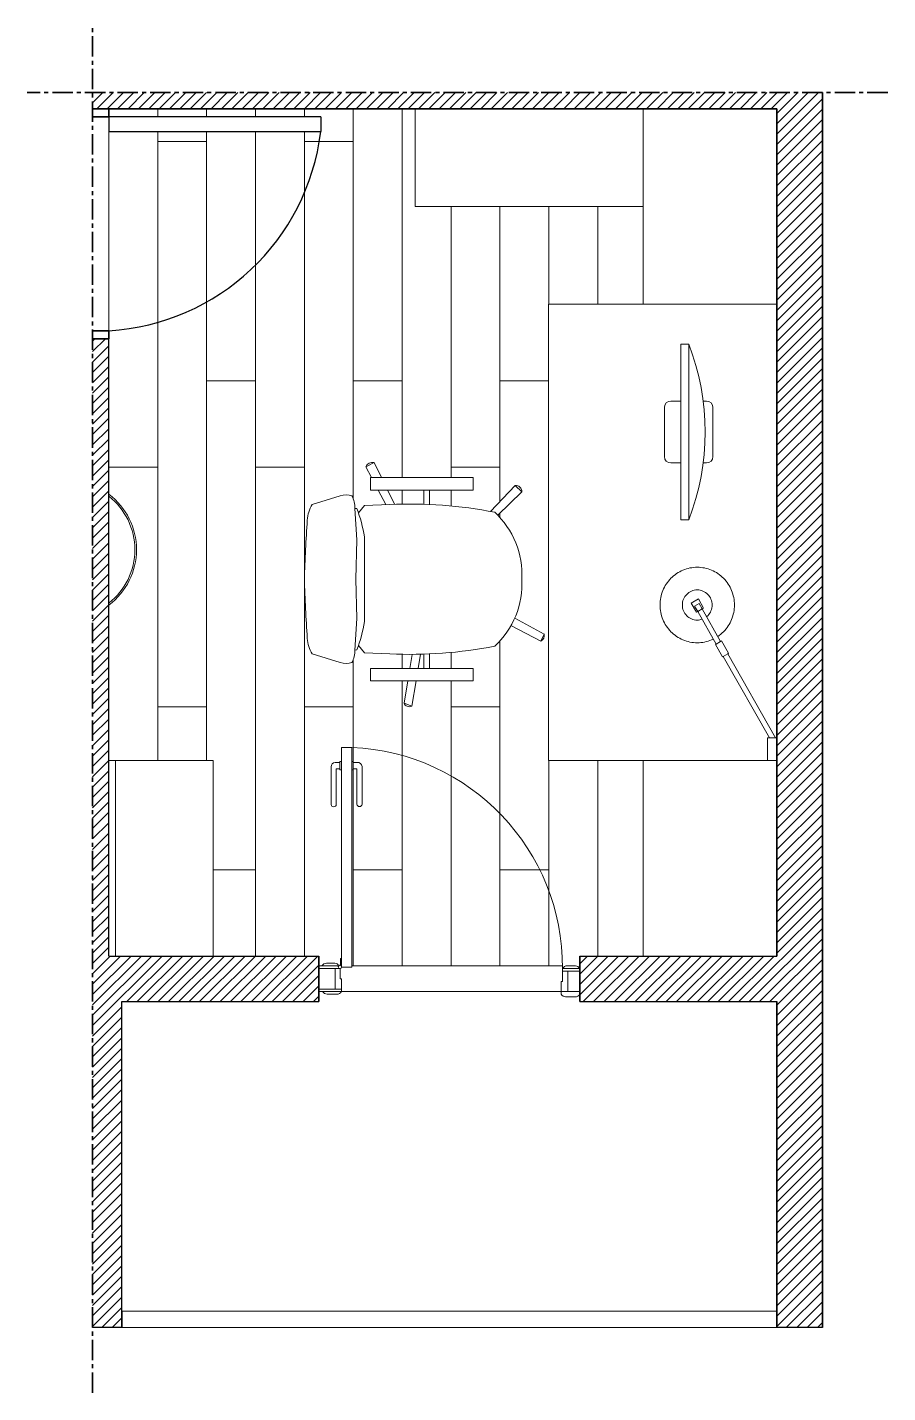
# Model space of a CAD drawing. Header units: inches. Extents: x 7381 to 10218, y 4445 to 6106.
# Drawn here: x 9175.6 to 9439.6, y 5687.2 to 6106.2 of the extents above; entities that cross this region are included whole.
import ezdxf

# ---------------------------------------------------------------- set-up
doc = ezdxf.new("R2010")
doc.units = ezdxf.units.IN
doc.header["$MEASUREMENT"] = 0
doc.linetypes.add('CENTER', pattern=[2, 1.25, -0.25, 0.25, -0.25])
for name, color, linetype, lineweight in [('A-DOOR-FULL', 4, 'Continuous', 25), ('A-ELEV-MBE1', 7, 'Continuous', 35), ('A-FLOR-PATT', 8, 'Continuous', 18), ('A-FURN', 8, 'Continuous', 18), ('A-GLAZ-FULL', 4, 'Continuous', 25), ('A-SECT-MCUT', 7, 'Continuous', 35), ('A-SECT-PATT', 8, 'Continuous', 18), ('A-WALL-FULL', 7, 'Continuous', 35)]:
    doc.layers.add(name, color=color, linetype=linetype, lineweight=lineweight)
pattern_1 = [(45, (1274.608, 949.4792), (-1.59099026, 1.59099026), [])]

msp = doc.modelspace()

# ---------------------------------------------------------------- hatches: boundary and pattern name
at = {"layer": 'A-SECT-PATT'}
h = msp.add_hatch(dxfattribs=at)
h.set_pattern_fill('ANSI31', color=256, scale=18)
h.set_pattern_definition(pattern_1)
h.paths.add_polyline_path([(9405.55, 5807.24), (9405.55, 5707.24), (9419.55, 5707.24), (9419.55, 6086.24), (9195.62, 6086.24), (9195.62, 6081.24), (9405.55, 6081.24), (9405.55, 5821.24), (9345.08, 5821.24), (9345.08, 5807.24)])
h = msp.add_hatch(dxfattribs=at)
h.set_pattern_fill('ANSI31', color=256, scale=18)
h.set_pattern_definition(pattern_1)
h.paths.add_polyline_path([(9265.08, 5807.24), (9265.08, 5821.24), (9200.62, 5821.24), (9200.62, 6010.64), (9195.62, 6010.64), (9195.62, 5707.24), (9204.62, 5707.24), (9204.62, 5712.24), (9204.62, 5807.24)])

# ---------------------------------------------------------------- linework, layer by layer
for p, q in [((9200.62, 6078.74), (9200.62, 6081.24)), ((9200.62, 5821.24), (9200.62, 6010.64)), ((9200.62, 5821.24), (9265.08, 5821.24)), ((9345.08, 5821.24), (9405.55, 5821.24)), ((9204.62, 5807.24), (9265.08, 5807.24)), ((9204.62, 5712.24), (9204.62, 5807.24)), ((9345.08, 5807.24), (9405.55, 5807.24)), ((9204.62, 5707.24), (9195.62, 5707.24)), ((9419.55, 5707.24), (9405.55, 5707.24))]:
    msp.add_line(p, q)
at = {"layer": 'A-DOOR-FULL'}
for p, q in [((9265.62, 6078.74), (9200.62, 6078.74)), ((9200.62, 6078.74), (9200.62, 6074.24)), ((9265.62, 6078.74), (9265.62, 6074.24)), ((9200.62, 6074.24), (9265.62, 6074.24))]:
    msp.add_line(p, q, dxfattribs=at)
msp.add_arc((9196.5, 6082.64), 69.63, 273.3898, 353.0672, dxfattribs=at)
at = {"layer": 'A-ELEV-MBE1', "lineweight": 18, "ltscale": 0.25}
for p, q in [((9265.08, 5818.21), (9271.11, 5818.21)), ((9265.08, 5817.41), (9270.02, 5817.41)), ((9267.41, 5819.01), (9269.96, 5819.01)), ((9270.02, 5817.41), (9270.02, 5811.12)), ((9271.6, 5817.41), (9270.02, 5817.41)), ((9271.59, 5814.22), (9271.59, 5817.41)), ((9339.81, 5817.41), (9345.08, 5817.41)), ((9339.81, 5817.41), (9339.81, 5816.61)), ((9339.81, 5813.42), (9339.81, 5816.61)), ((9339.82, 5816.61), (9341.4, 5816.61)), ((9341.21, 5818.25), (9343.76, 5818.25)), ((9341.4, 5816.61), (9341.4, 5810.31)), ((9341.4, 5816.61), (9345.09, 5816.61)), ((9271.99, 5814.22), (9271.59, 5814.22)), ((9271.99, 5814.22), (9271.99, 5811.11)), ((9339.81, 5813.42), (9339.36, 5813.42)), ((9339.36, 5809.51), (9339.36, 5813.42)), ((9269.98, 5811.1), (9265.08, 5811.1)), ((9265.08, 5810.33), (9271.99, 5810.33)), ((9270.59, 5809.53), (9267.57, 5809.53)), ((9271.96, 5811.1), (9270.01, 5811.1)), ((9271.99, 5811.11), (9271.99, 5810.33)), ((9339.36, 5810.31), (9345.08, 5810.31)), ((9343.75, 5808.71), (9340.73, 5808.71))]:
    msp.add_line(p, q, dxfattribs=at)
msp.add_circle((9271.5, 5817.9), 0.489, dxfattribs=at)
for centre, radius, start, end in [((9267.37, 5817.45), 1.56, 88.4976, 150.9503), ((9269.98, 5817.8), 1.21, 19.7641, 91.072), ((9341.15, 5816.76), 1.49, 87.8209, 154.2086), ((9343.63, 5816.61), 1.65, 29.0482, 85.6693), ((9267.82, 5811.52), 2, 216.4335, 263.082), ((9270.61, 5811.08), 1.56, 268.4976, 330.9503), ((9340.97, 5810.7), 2, 216.4335, 263.082), ((9343.77, 5810.27), 1.56, 268.4976, 327.535)]:
    msp.add_arc(centre, radius, start, end, dxfattribs=at)
at = {"layer": 'A-FLOR-PATT'}
for p, q in [((9215.62, 6078.74), (9215.62, 6081.24)), ((9230.62, 6078.74), (9230.62, 6081.24)), ((9245.62, 6078.74), (9245.62, 6081.24)), ((9260.62, 6078.74), (9260.62, 6081.24)), ((9275.62, 5961.53), (9275.62, 6081.24)), ((9290.62, 5968.12), (9290.62, 6081.24)), ((9200.62, 6074.24), (9200.62, 6013.14)), ((9215.62, 5881.24), (9215.62, 6074.24)), ((9230.62, 5881.24), (9230.62, 6074.24)), ((9245.62, 5821.24), (9245.62, 6074.24)), ((9260.62, 5821.24), (9260.62, 6074.24)), ((9305.62, 5968.12), (9305.62, 6051.24)), ((9305.62, 5968.12), (9305.62, 6051.24)), ((9320.62, 5960.72), (9320.62, 6051.24)), ((9335.62, 6021.24), (9335.62, 6051.24)), ((9350.62, 6021.24), (9350.62, 6051.24)), ((9290.62, 5959.92), (9290.62, 5964.25)), ((9305.62, 5959.35), (9305.62, 5964.25)), ((9320.62, 5955.77), (9320.62, 5957.15)), ((9320.62, 5818.22), (9320.62, 5917.98)), ((9275.62, 5818.23), (9275.62, 5912.22)), ((9290.62, 5909.5), (9290.62, 5913.84)), ((9305.62, 5909.5), (9305.62, 5914.4)), ((9305.62, 5909.5), (9305.62, 5914.4)), ((9290.62, 5818.23), (9290.62, 5905.64)), ((9305.62, 5818.22), (9305.62, 5905.64)), ((9305.62, 5818.22), (9305.62, 5905.64)), ((9335.62, 5881.24), (9335.62, 5818.21)), ((9350.62, 5821.24), (9350.62, 5881.24)), ((9204.62, 5712.24), (9405.55, 5712.24)), ((9204.62, 5707.24), (9405.55, 5707.24))]:
    msp.add_line(p, q, dxfattribs=at)
at = {"layer": 'A-FLOR-PATT', "lineweight": 18, "ltscale": 0.25}
for p, q in [((9339.81, 5818.21), (9275.12, 5818.23)), ((9271.97, 5810.33), (9339.36, 5810.31))]:
    msp.add_line(p, q, dxfattribs=at)
at = {"layer": 'A-FURN'}
for p, q in [((9364.55, 6081.24), (9364.55, 6021.24)), ((9215.62, 6071.24), (9230.62, 6071.24)), ((9260.62, 6071.24), (9275.62, 6071.24)), ((9335.55, 5881.24), (9335.55, 6021.24)), ((9335.55, 6021.24), (9405.55, 6021.24)), ((9376.05, 6008.99), (9376.05, 5955.08)), ((9378.55, 6008.99), (9376.05, 6008.99)), ((9378.55, 5955.08), (9378.55, 6008.99)), ((9230.62, 5997.74), (9245.62, 5997.74)), ((9275.62, 5997.74), (9290.62, 5997.74)), ((9320.62, 5997.74), (9335.55, 5997.74)), ((9371.05, 5989.54), (9371.05, 5974.54)), ((9376.05, 5991.54), (9373.05, 5991.54)), ((9383.95, 5991.54), (9382.95, 5991.54)), ((9385.95, 5989.54), (9385.95, 5974.54)), ((9215.62, 5971.24), (9200.62, 5971.24)), ((9245.62, 5971.24), (9260.62, 5971.24)), ((9279.5, 5971.38), (9281.99, 5972.7)), ((9281.23, 5968.12), (9279.5, 5971.38)), ((9281.99, 5972.7), (9284.24, 5968.12)), ((9376.05, 5972.54), (9373.05, 5972.54)), ((9383.95, 5972.54), (9382.95, 5972.54)), ((9280.87, 5968.12), (9280.87, 5964.25)), ((9312.44, 5968.12), (9280.87, 5968.12)), ((9312.44, 5964.25), (9312.44, 5968.12)), ((9271.63, 5962.47), (9262.99, 5959.79)), ((9280.87, 5964.25), (9312.44, 5964.25)), ((9285.63, 5959.79), (9283.27, 5964.25)), ((9286.13, 5964.25), (9288.32, 5959.79)), ((9297.25, 5959.88), (9297.25, 5964.25)), ((9297.25, 5964.25), (9299.04, 5964.25)), ((9299.04, 5964.25), (9299.04, 5959.81)), ((9325.24, 5965.63), (9317.73, 5957.65)), ((9319.93, 5956.49), (9327.3, 5963.64)), ((9327.3, 5963.64), (9325.24, 5965.63)), ((9276.14, 5958.6), (9276.67, 5948.96)), ((9276.14, 5958.6), (9276.7, 5958.6)), ((9277.17, 5957.26), (9279.03, 5959.49)), ((9286.82, 5959.79), (9279.08, 5959.49)), ((9376.05, 5955.08), (9378.55, 5955.08)), ((9279.08, 5949.85), (9279.08, 5936.88)), ((9276.67, 5948.96), (9276.4, 5936.88)), ((9276.67, 5924.79), (9276.4, 5936.88)), ((9279.08, 5923.9), (9279.08, 5936.88)), ((9276.14, 5915.15), (9276.67, 5924.79)), ((9334.13, 5920.06), (9325.13, 5924.88)), ((9323.99, 5922.63), (9333.15, 5917.83)), ((9277.17, 5916.49), (9279.03, 5914.27)), ((9333.15, 5917.83), (9334.13, 5920.06)), ((9271.63, 5911.28), (9262.99, 5913.96)), ((9276.14, 5915.15), (9276.7, 5915.16)), ((9286.82, 5913.96), (9279.08, 5914.27)), ((9292.93, 5909.5), (9293.63, 5913.81)), ((9296.28, 5913.85), (9295.54, 5909.5)), ((9297.25, 5913.88), (9297.25, 5909.5)), ((9299.04, 5909.5), (9299.04, 5913.94)), ((9280.87, 5905.64), (9280.87, 5909.5)), ((9280.87, 5909.5), (9312.44, 5909.5)), ((9297.25, 5909.5), (9299.04, 5909.5)), ((9312.44, 5909.5), (9312.44, 5905.64)), ((9312.44, 5905.64), (9280.87, 5905.64)), ((9291.2, 5898.87), (9292.3, 5905.64)), ((9294.88, 5905.64), (9293.56, 5897.91)), ((9215.62, 5897.74), (9230.62, 5897.74)), ((9260.62, 5897.74), (9275.62, 5897.74)), ((9293.56, 5897.91), (9291.2, 5898.87)), ((9305.62, 5897.74), (9320.62, 5897.74)), ((9232.62, 5881.24), (9200.62, 5881.24)), ((9202.62, 5881.24), (9202.62, 5821.24)), ((9232.62, 5881.24), (9232.62, 5821.24)), ((9405.55, 5881.24), (9335.55, 5881.24)), ((9364.55, 5881.24), (9364.55, 5821.24)), ((9245.62, 5847.74), (9232.62, 5847.74)), ((9275.62, 5847.74), (9290.62, 5847.74)), ((9320.62, 5847.74), (9335.62, 5847.74))]:
    msp.add_line(p, q, dxfattribs=at)
at = {"layer": 'A-FURN', "linetype": 'Continuous'}
for points in [[(9386.08, 5918.52, -0.013972), (9385.5, 5918.26, -0.099811), (9381.13, 5917.37, -0.099811), (9376.76, 5918.26, -0.099028), (9373.06, 5920.77, -0.097941), (9370.58, 5924.52, -0.097186), (9369.71, 5928.96, -0.097186), (9370.58, 5933.39, -0.097941), (9373.06, 5937.15, -0.099028), (9376.76, 5939.66, -0.099811), (9381.13, 5940.54, -0.099811), (9385.5, 5939.66, -0.099028), (9389.2, 5937.15, -0.097941), (9391.67, 5933.39, -0.097186), (9392.54, 5928.96, -0.097186), (9391.67, 5924.52, -0.097941), (9389.2, 5920.77, -0.050095), (9387.44, 5919.31, -0.050095)], [(9376.56, 5928.96, -0.097186), (9376.91, 5930.73, -0.097941), (9377.9, 5932.23, -0.099028), (9379.38, 5933.24, -0.099811), (9381.13, 5933.59, -0.099811), (9382.87, 5933.24, -0.099028), (9384.36, 5932.23, -0.097941), (9385.35, 5930.73, -0.097186), (9385.69, 5928.96, -0.097186)], [(9382.63, 5924.58, -0.084967), (9381.13, 5924.32, -0.099811), (9379.38, 5924.68, -0.099028), (9377.9, 5925.68, -0.097941), (9376.91, 5927.18, -0.097186), (9376.56, 5928.96)], [(9385.69, 5928.96, -0.097186), (9385.35, 5927.18, -0.097941), (9384.36, 5925.68, -0.026182), (9384, 5925.36, -0.026182)]]:
    msp.add_lwpolyline(points, format="xyb", dxfattribs=at)
for points in [[(9382.63, 5927.77), (9383.1, 5928.04), (9381.51, 5930.83), (9379.3, 5929.54), (9380.89, 5926.74), (9381.27, 5926.97), (9380.33, 5928.62), (9381.69, 5929.42)], [(9381.27, 5926.97), (9382.63, 5927.77), (9381.69, 5929.42), (9380.33, 5928.62)], [(9382.63, 5927.77), (9381.27, 5926.97), (9386.95, 5916.99), (9388.31, 5917.78)], [(9390.48, 5913.97), (9390.77, 5914.14), (9388.6, 5917.95), (9388.31, 5917.78), (9386.95, 5916.99), (9386.72, 5916.85), (9388.89, 5913.04), (9389.12, 5913.17)], [(9390.48, 5913.97), (9389.12, 5913.17), (9403.33, 5888.19), (9405.15, 5888.19)], [(9405.15, 5888.19), (9403.33, 5888.19), (9402.7, 5888.19), (9402.7, 5881.24), (9405.55, 5881.24), (9405.55, 5888.19)]]:
    msp.add_lwpolyline(points, close=True, dxfattribs=at)
at = {"layer": 'A-FURN'}
for centre, radius, start, end in [((9308.41, 5982.04), 75.14, 338.9807, 21.0193), ((9373.05, 5989.54), 2, 90, 180), ((9383.95, 5989.54), 2, 0, 90), ((9281.54, 5970.55), 2.2, 78.0374, 157.7521), ((9373.05, 5974.54), 2, 180, 270), ((9383.95, 5974.54), 2, 270, 0), ((9273.42, 5957.2), 5.56, 71.2564, 108.7436), ((9267.56, 5958.59), 8.58, 0.0804, 26.9086), ((9325.48, 5963.81), 1.84, 354.5604, 97.5902), ((9272.18, 5954.31), 10.7, 149.1843, 176.1675), ((9229.96, 5941.14), 49.89, 10.0563, 20.4807), ((9293.1, 5826.48), 133.46, 78.8151, 92.6972), ((9771, 5920.9), 510.64, 176.1675, 178.2068), ((9301.49, 5938.34), 25.88, 356.7605, 47.4636), ((9771, 5952.86), 510.64, 181.7932, 183.8325), ((9301.49, 5935.41), 25.88, 312.5364, 3.2395), ((9229.96, 5932.61), 49.89, 339.5193, 349.9437), ((9272.18, 5919.44), 10.7, 183.8325, 210.8157), ((9293.1, 6047.27), 133.46, 267.3028, 281.1849), ((9332.28, 5919.54), 1.92, 296.8819, 15.8981), ((9267.56, 5915.17), 8.58, 333.0914, 359.9196), ((9273.42, 5916.55), 5.56, 251.2564, 288.7436), ((9292.82, 5899.47), 1.73, 200.3627, 295.1933)]:
    msp.add_arc(centre, radius, start, end, dxfattribs=at)
at = {"layer": 'A-GLAZ-FULL', "lineweight": 18, "ltscale": 0.25}
for p, q in [((9271.99, 5817.9), (9271.99, 5885.28)), ((9272.02, 5885.28), (9275.13, 5885.28)), ((9275.13, 5885.28), (9275.14, 5841.72)), ((9268.82, 5867.69), (9268.82, 5879.33)), ((9270.03, 5880.67), (9271.52, 5880.67)), ((9270.39, 5867.75), (9270.39, 5878.71)), ((9270.39, 5878.71), (9270.39, 5870.09)), ((9270.39, 5878.71), (9271.52, 5878.71)), ((9276.83, 5880.67), (9275.61, 5880.67)), ((9276.72, 5878.72), (9275.61, 5878.72)), ((9276.72, 5867.75), (9276.72, 5878.72)), ((9276.72, 5878.72), (9276.72, 5870.14)), ((9278.29, 5867.81), (9278.29, 5879.44)), ((9275.12, 5817.85), (9275.14, 5845.35)), ((9271.72, 5820.45), (9271.99, 5820.45)), ((9271.72, 5818.33), (9271.72, 5820.45)), ((9275.12, 5817.84), (9271.99, 5817.84))]:
    msp.add_line(p, q, dxfattribs=at)
for points in [[(9271.99, 5880.98), (9271.99, 5878.39), (9271.52, 5878.39), (9271.52, 5880.98)], [(9275.61, 5880.98), (9275.61, 5878.39), (9275.14, 5878.39), (9275.14, 5880.98)]]:
    msp.add_lwpolyline(points, close=True, dxfattribs=at)
for centre, radius, start, end in [((9272.24, 5817.77), 67.57, 359.6964, 87.5488), ((9270.16, 5879.34), 1.34, 95.3212, 180.5427), ((9276.94, 5879.32), 1.36, 5.0257, 94.5876), ((9269.61, 5867.81), 0.785, 184.6693, 356.0389), ((9277.51, 5867.87), 0.785, 184.6693, 356.0389)]:
    msp.add_arc(centre, radius, start, end, dxfattribs=at)
at = {"layer": 'A-SECT-MCUT', "linetype": 'CENTER', "ltscale": 5}
for p, q in [((9195.62, 5687.24), (9195.62, 6106.24)), ((9439.55, 6086.24), (9175.62, 6086.24))]:
    msp.add_line(p, q, dxfattribs=at)
at = {"layer": 'A-SECT-PATT'}
for p, q in [((9294.55, 6051.24), (9294.55, 6081.24)), ((9364.55, 6051.24), (9294.55, 6051.24)), ((9305.62, 5971.24), (9320.62, 5971.24))]:
    msp.add_line(p, q, dxfattribs=at)
for radius, start, end in [(21.25, 306.8699, 53.1301), (20.75, 307.9125, 52.0875)]:
    msp.add_arc((9187.87, 5945.94), radius, start, end, dxfattribs=at)
at = {"layer": 'A-WALL-FULL'}
for p, q in [((9419.55, 5707.24), (9419.55, 6086.24)), ((9195.62, 6081.24), (9405.55, 6081.24)), ((9405.55, 5821.24), (9405.55, 6081.24)), ((9265.08, 5807.24), (9265.08, 5821.24)), ((9345.08, 5807.24), (9345.08, 5821.24)), ((9405.55, 5707.24), (9405.55, 5807.24)), ((9204.62, 5712.24), (9204.62, 5707.24))]:
    msp.add_line(p, q, dxfattribs=at)
for points in [[(9195.62, 6081.24), (9196.12, 6081.24)], [(9196.12, 6081.24), (9196.12, 6081.24), (9200.62, 6081.24), (9200.62, 6078.74), (9195.62, 6078.74)], [(9195.62, 6010.64), (9195.62, 6010.64), (9200.62, 6010.64), (9200.62, 6013.14), (9195.62, 6013.14)]]:
    msp.add_lwpolyline(points, dxfattribs=at)

doc.saveas('drawing.dxf')
